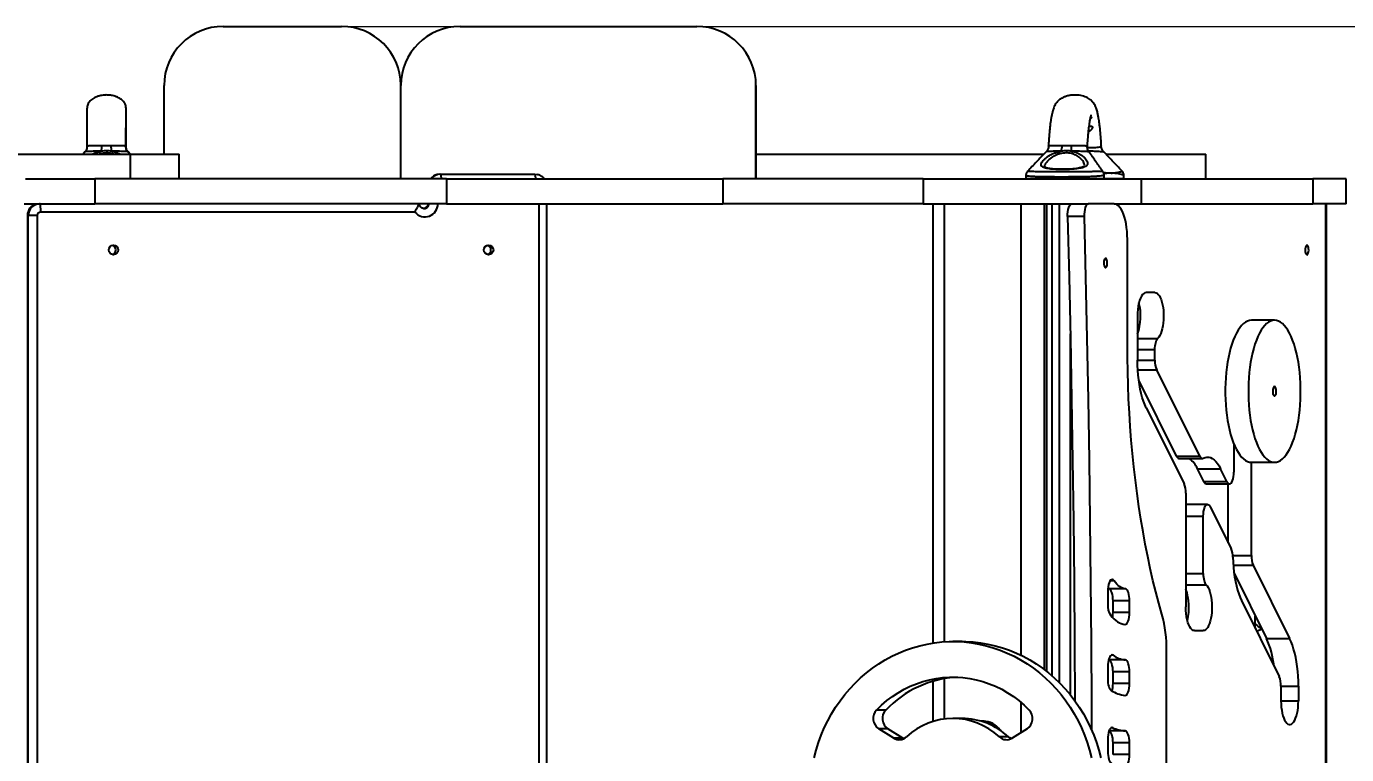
# Model space of a CAD drawing. Header units: millimetres. Extents: x -4709 to 4444, y -3388 to 2274.
# Drawn here: x 564 to 1679, y 158 to 774 of the extents above; entities that cross this region are included whole.
import ezdxf

# ---------------------------------------------------------------- set-up
doc = ezdxf.new("R2010")
doc.units = ezdxf.units.MM
doc.layers.add('DIKOM_РАЗМЕР_ОБЪЕКТА', color=7, linetype='Continuous')
doc.styles.add('style1', font='arialbd.ttf', dxfattribs={"width": 0.8})
doc.dimstyles.new('1-50', dxfattribs={"dimtxt": 300, "dimasz": 200, "dimexe": 100, "dimexo": 0, "dimgap": 100, "dimtad": 1, "dimtoh": 1, "dimtxsty": 'style1', "dimcen": 200, "dimclrd": 7, "dimclre": 7, "dimclrt": 7, "dimadec": 1, "dimazin": 2, "dimtfac": 1, "dimtmove": 0, "dimatfit": 2, "dimfxl": 0, "dimlwd": 25, "dimlwe": 18, "dimarcsym": 0})

# ---------------------------------------------------------------- blocks, each defined once
blk = doc.blocks.new('*D11')
at = {"layer": 'Defpoints', "color": 0, "transparency": 16777216}
for p in [(780.2, 773.9), (2664.9, 773.9), (780.2, -526.1)]:
    blk.add_point(p, dxfattribs=at)
at = {"layer": 'DIKOM_РАЗМЕР_ОБЪЕКТА', "color": 7, "lineweight": 18, "transparency": 16777216}
for p, q in [((780.2, 773.9), (2764.9, 773.9)), ((780.2, -526.1), (2764.9, -526.1))]:
    blk.add_line(p, q, dxfattribs=at)
at = {"layer": 'DIKOM_РАЗМЕР_ОБЪЕКТА', "color": 7, "lineweight": 25, "transparency": 16777216}
blk.add_line((2664.9, -326.1), (2664.9, 573.9), dxfattribs=at)
at = {"layer": 'DIKOM_РАЗМЕР_ОБЪЕКТА', "color": 7, "transparency": 16777216}
for points in [[(2631.6, 573.9), (2698.3, 573.9), (2664.9, 773.9)], [(2631.6, -326.1), (2698.3, -326.1), (2664.9, -526.1)]]:
    blk.add_solid(points, dxfattribs=at)
at = {"layer": 'DIKOM_РАЗМЕР_ОБЪЕКТА', "color": 7, "transparency": 16777216, "insert": (2411.7, 123.9), "char_height": 300, "attachment_point": 5, "rotation": 90, "style": 'style1'}
blk.add_mtext('{\\fArial|b0|i0|c204|p34;1300}', dxfattribs=at)

msp = doc.modelspace()

# ---------------------------------------------------------------- linework, layer by layer
for p, q in [((730.249, 773.938), (830.249, 773.938)), ((830.249, 773.938), (830.249, 773.938)), ((930.247, 773.938), (1130.247, 773.938)), ((1130.247, 773.938), (1130.247, 773.938)), ((680.249, 665.938), (680.249, 723.938)), ((880.247, 644.938), (880.247, 723.938)), ((1180.247, 644.938), (1180.247, 723.938)), ((1180.247, 723.938), (1180.247, 644.938)), ((647.987, 672.706), (647.966, 672.651)), ((648.181, 672.611), (648.153, 672.652)), ((1460.109, 672.587), (1460.116, 672.561)), ((-252.878, 665.938), (651.52, 665.938)), ((613.425, 667.939), (611.771, 665.938)), ((651.356, 665.938), (649.729, 667.917)), ((651.525, 665.938), (649.9, 667.907)), ((651.52, 665.938), (651.52, 644.938)), ((651.52, 665.938), (692.965, 665.938)), ((692.965, 644.938), (692.965, 665.938)), ((1180.247, 665.938), (1423.449, 665.938)), ((1425.347, 667.933), (1425.303, 667.923)), ((1461.516, 667.883), (1461.497, 667.888)), ((1473.867, 667.94), (1473.897, 667.93)), ((1475.956, 665.938), (1560.159, 665.938)), ((1560.159, 644.938), (1560.159, 665.938)), ((913.239, 648.938), (913.9, 648.938)), ((913.9, 648.938), (993.542, 648.938)), ((1408.283, 647.874), (1408.283, 645.438)), ((1474.283, 645.438), (1474.283, 648.265)), ((1490.993, 645.438), (1490.993, 647.876)), ((563.153, 644.938), (621.668, 644.938)), ((621.668, 644.938), (621.668, 623.938)), ((918.845, 644.938), (621.668, 644.938)), ((918.845, 644.938), (918.845, 623.938)), ((918.845, 644.938), (1152.321, 644.938)), ((1152.321, 644.938), (1152.321, 623.938)), ((1321.574, 644.938), (1152.321, 644.938)), ((1321.574, 644.938), (1321.574, 623.938)), ((1321.574, 644.938), (1505.744, 644.938)), ((1408.283, 645.438), (1474.283, 645.438)), ((1474.283, 645.438), (1490.993, 645.438)), ((1505.744, 644.938), (1505.744, 623.938)), ((1505.744, 644.938), (1650.71, 644.938)), ((1650.71, 644.938), (1650.71, 623.938)), ((1678.794, 644.938), (1650.71, 644.938)), ((1678.794, 623.938), (1678.794, 644.938)), ((562.04, 623.938), (621.668, 623.938)), ((564.774, 613.938), (564.774, -366.062)), ((564.805, 613.938), (564.774, 613.938)), ((565.466, 613.938), (564.805, 613.938)), ((564.805, 613.938), (564.805, -366.062)), ((573.097, 613.938), (565.466, 613.938)), ((565.466, -366.062), (565.466, 613.938)), ((571.854, 623.471), (571.854, 623.938)), ((573.097, 613.938), (573.097, -366.062)), ((892.177, 616.938), (576.083, 616.938)), ((918.845, 623.938), (621.668, 623.938)), ((918.845, 623.938), (1152.321, 623.938)), ((997.19, -376.062), (997.19, 623.938)), ((1003.529, -376.062), (1003.529, 623.938)), ((1321.574, 623.938), (1152.321, 623.938)), ((1321.574, 623.938), (1449.24, 623.938)), ((1329.633, 623.938), (1329.633, 252.655)), ((1339.112, 623.938), (1339.112, 253.69)), ((1404.197, 242.343), (1404.197, 623.938)), ((1423.665, 623.938), (1423.665, 230.4)), ((1425.75, 623.938), (1425.75, 228.792)), ((1430.174, 623.938), (1430.174, 225.134)), ((1436.682, 219.065), (1436.682, 623.938)), ((1445.767, 623.938), (1445.767, 623.215)), ((1449.24, 623.938), (1461.088, 623.938)), ((1482.904, 623.938), (1461.088, 623.938)), ((1482.904, 623.938), (1505.744, 623.938)), ((1505.744, 623.938), (1650.71, 623.938)), ((1678.794, 623.938), (1650.71, 623.938)), ((1661.469, -376.062), (1661.469, 623.938)), ((1661.96, -376.062), (1661.96, 623.938)), ((1662.212, -376.062), (1662.212, 623.938)), ((1457.417, 613.239), (1443.47, 613.239)), ((1493.947, 505.805), (1493.947, 593.938)), ((1517.221, 549.012), (1509.859, 549.012)), ((1502.498, 529.012), (1502.498, 491.7)), ((1618.237, 525.457), (1598.711, 525.457)), ((1445.767, 514.067), (1445.767, 208.921)), ((1502.498, 510.156), (1519.675, 510.156)), ((1502.498, 500.728), (1517.221, 500.728)), ((1502.498, 491.7), (1517.221, 491.7)), ((1517.221, 491.7), (1517.221, 500.728)), ((1502.737, 483.66), (1518.713, 483.66)), ((1555.087, 410.574), (1518.713, 483.66)), ((1535.562, 410.574), (1503.575, 474.845)), ((1509.958, 451.5), (1541.859, 387.401)), ((1583.988, 420.736), (1583.988, 397.214)), ((1535.562, 410.574), (1555.087, 410.574)), ((1537.751, 408.614), (1557.276, 408.614)), ((1598.711, 405.457), (1618.237, 405.457)), ((1598.711, 326.644), (1598.711, 405.457)), ((1553.201, 400.008), (1572.727, 400.008)), ((1558.592, 389.174), (1553.201, 400.008)), ((1578.118, 389.174), (1572.727, 400.008)), ((1543.351, 379.361), (1543.351, 283.132)), ((1558.592, 389.174), (1578.118, 389.174)), ((1560.781, 387.214), (1580.307, 387.214)), ((1579.186, 337.278), (1579.186, 387.214)), ((1561.756, 369.861), (1543.351, 369.861)), ((1543.351, 359.861), (1558.075, 359.861)), ((1558.075, 311.416), (1558.075, 359.861)), ((1563.945, 367.901), (1581.553, 332.522)), ((1582.958, 326.644), (1598.711, 326.644)), ((1583.366, 318.618), (1600.197, 318.618)), ((1600.197, 318.618), (1631.03, 256.371)), ((1482.709, 305.261), (1479.418, 305.261)), ((1543.351, 311.416), (1558.075, 311.416)), ((1543.351, 301.988), (1560.529, 301.988)), ((1584.076, 311.744), (1611.504, 256.371)), ((1477.383, 296.317), (1477.383, 285.277)), ((1478.356, 298.369), (1477.475, 298.541)), ((1492.303, 298.369), (1478.356, 298.369)), ((1495.787, 288.384), (1481.84, 288.384)), ((1481.84, 278.374), (1481.84, 288.384)), ((1495.787, 278.374), (1495.787, 288.384)), ((1590.418, 288.524), (1622.247, 224.265)), ((1495.787, 278.374), (1481.84, 278.374)), ((1602.022, 265.097), (1602.022, 275.514)), ((1550.713, 263.132), (1558.075, 263.132)), ((1354.299, 253.938), (1346.569, 253.938)), ((1527.075, 1.878), (1527.075, 245.998)), ((1611.504, 256.371), (1631.03, 256.371)), ((1478.285, 238.345), (1478.064, 238.367)), ((1492.232, 238.345), (1478.285, 238.345)), ((1481.957, 242.27), (1480.17, 242.27)), ((1477.383, 232.569), (1477.383, 222.25)), ((1495.787, 228.351), (1481.84, 228.351)), ((1481.84, 218.371), (1481.84, 228.351)), ((1495.787, 218.371), (1495.787, 228.351)), ((1329.633, 220.355), (1329.633, 186.333)), ((1339.112, 222.595), (1339.112, 188.441)), ((1495.787, 218.371), (1481.84, 218.371)), ((1623.733, 216.216), (1623.722, 203.779)), ((1623.733, 216.125), (1638.456, 216.125)), ((1638.456, 216.125), (1638.446, 203.689)), ((1404.197, 177.042), (1404.197, 202.414)), ((1623.722, 203.689), (1638.446, 203.689)), ((1289.859, 196.026), (1282.129, 196.026)), ((1296.604, 172.283), (1283.924, 180.157)), ((1291.654, 180.157), (1283.924, 180.157)), ((1304.334, 172.283), (1291.654, 180.157)), ((1354.299, 188.938), (1346.569, 188.938)), ((1372.335, 186.567), (1371.231, 186.567)), ((1409.213, 180.157), (1396.533, 172.283)), ((1481.68, 181.089), (1480.447, 181.089)), ((1304.334, 172.283), (1296.604, 172.283)), ((1305.118, 171.848), (1304.334, 172.283)), ((1393.572, 173.343), (1385.842, 173.343)), ((1477.383, 171.231), (1477.383, 161.086)), ((1492.193, 178.339), (1478.475, 178.339)), ((1495.787, 168.342), (1481.84, 168.342)), ((1481.84, 158.341), (1481.84, 168.342)), ((1495.787, 158.341), (1495.787, 168.342)), ((1495.787, 158.341), (1481.84, 158.341))]:
    msp.add_line(p, q)
at = {"flags": 128}
for points in [[(913.239, 648.938), (911.296, 648.745), (911.028, 648.688)], [(993.542, 648.938), (995.484, 648.745), (995.504, 648.742)], [(574.76, 623.938), (572.818, 623.745), (572.549, 623.688)], [(576.083, 616.938), (576.07, 618.303), (576.033, 619.616), (575.972, 620.827), (575.889, 621.887), (575.789, 622.758), (575.675, 623.405), (575.551, 623.803), (575.422, 623.938)], [(1443.47, 613.239), (1443.494, 615.285), (1443.672, 617.275), (1443.995, 619.125), (1444.449, 620.757), (1445.017, 622.104), (1445.674, 623.108), (1446.392, 623.728), (1447.142, 623.938)], [(1461.088, 623.938), (1460.339, 623.728), (1459.621, 623.108), (1458.964, 622.104), (1458.396, 620.757), (1457.941, 619.125), (1457.619, 617.275), (1457.441, 615.285), (1457.417, 613.239)], [(1493.947, 593.938), (1493.877, 597.297), (1493.67, 600.613), (1493.327, 603.846), (1492.853, 606.954), (1492.254, 609.899), (1491.537, 612.642), (1490.712, 615.151), (1489.789, 617.393), (1488.779, 619.339), (1487.695, 620.967), (1486.551, 622.254), (1485.361, 623.185), (1484.14, 623.749), (1482.904, 623.938)], [(1443.47, 613.239), (1444.726, 561.804), (1445.843, 510.347), (1446.821, 458.868), (1447.659, 407.371), (1448.358, 355.858), (1448.916, 304.334), (1449.336, 252.799), (1449.604, 203.896)], [(1457.417, 613.239), (1458.673, 561.804), (1459.79, 510.347), (1460.768, 458.868), (1461.606, 407.371), (1462.304, 355.858), (1462.863, 304.334), (1463.282, 252.799), (1463.562, 201.257), (1463.638, 179.356)], [(1645.641, 580.938), (1646.075, 581.115), (1646.47, 581.633), (1646.792, 582.444), (1647.011, 583.476), (1647.109, 584.639), (1647.076, 585.828), (1646.916, 586.938), (1646.642, 587.87), (1646.28, 588.541), (1645.86, 588.893), (1645.421, 588.893), (1645.002, 588.541), (1644.639, 587.87), (1644.366, 586.938), (1644.205, 585.828), (1644.173, 584.639), (1644.27, 583.476), (1644.49, 582.444), (1644.811, 581.633), (1645.207, 581.115), (1645.641, 580.938)], [(1475.542, 577.938), (1475.108, 577.76), (1474.713, 577.243), (1474.391, 576.432), (1474.172, 575.399), (1474.074, 574.237), (1474.107, 573.048), (1474.267, 571.938), (1474.541, 571.005), (1474.903, 570.334), (1475.323, 569.982), (1475.762, 569.982), (1476.181, 570.334), (1476.544, 571.005), (1476.817, 571.938), (1476.978, 573.048), (1477.01, 574.237), (1476.913, 575.399), (1476.693, 576.432), (1476.372, 577.243), (1475.976, 577.76), (1475.542, 577.938)], [(1509.859, 549.012), (1508.812, 548.809), (1507.785, 548.202), (1506.801, 547.205), (1505.879, 545.837), (1505.038, 544.127), (1504.296, 542.109), (1503.666, 539.825), (1503.163, 537.321), (1502.796, 534.647), (1502.573, 531.859), (1502.498, 529.012)], [(1517.221, 549.012), (1518.201, 548.834), (1519.162, 548.304), (1520.09, 547.432), (1520.966, 546.231), (1521.776, 544.725), (1522.505, 542.939), (1523.14, 540.906), (1523.67, 538.661), (1524.085, 536.245), (1524.378, 533.701), (1524.544, 531.073), (1524.58, 528.408), (1524.485, 525.754), (1524.261, 523.158), (1523.911, 520.666), (1523.443, 518.323), (1522.865, 516.169), (1522.186, 514.244), (1521.418, 512.581), (1520.577, 511.21), (1519.675, 510.156)], [(1598.711, 525.457), (1597.021, 525.281), (1595.34, 524.754), (1593.679, 523.879), (1592.048, 522.661), (1590.455, 521.107), (1588.912, 519.227), (1587.425, 517.031), (1586.005, 514.533), (1584.66, 511.747), (1583.397, 508.689), (1582.223, 505.377), (1581.147, 501.831), (1580.174, 498.071), (1579.309, 494.12), (1578.558, 490.001), (1577.926, 485.738), (1577.415, 481.356), (1577.03, 476.881), (1576.772, 472.338), (1576.642, 467.755), (1576.642, 463.159), (1576.772, 458.576), (1577.03, 454.034), (1577.415, 449.558), (1577.926, 445.176), (1578.558, 440.913), (1579.309, 436.794), (1580.174, 432.843), (1581.147, 429.084), (1582.223, 425.538), (1583.397, 422.226), (1584.66, 419.168), (1586.005, 416.381), (1587.425, 413.883), (1588.912, 411.687), (1590.455, 409.807), (1592.048, 408.253), (1593.679, 407.036), (1595.34, 406.16), (1597.021, 405.633), (1598.711, 405.457)], [(1618.237, 525.457), (1616.546, 525.281), (1614.866, 524.754), (1613.205, 523.879), (1611.573, 522.661), (1609.981, 521.107), (1608.437, 519.227), (1606.951, 517.031), (1605.531, 514.533), (1604.185, 511.747), (1602.922, 508.689), (1601.749, 505.377), (1600.673, 501.831), (1599.699, 498.071), (1598.835, 494.12), (1598.084, 490.001), (1597.451, 485.738), (1596.941, 481.356), (1596.555, 476.881), (1596.297, 472.338), (1596.168, 467.755), (1596.168, 463.159), (1596.297, 458.576), (1596.555, 454.034), (1596.941, 449.558), (1597.451, 445.176), (1598.084, 440.913), (1598.835, 436.794), (1599.699, 432.843), (1600.673, 429.084), (1601.749, 425.538), (1602.922, 422.226), (1604.185, 419.168), (1605.531, 416.381), (1606.951, 413.883), (1608.437, 411.687), (1609.981, 409.807), (1611.573, 408.253), (1613.205, 407.036), (1614.866, 406.16), (1616.546, 405.633), (1618.237, 405.457), (1619.928, 405.633), (1621.608, 406.16), (1623.269, 407.036), (1624.901, 408.253), (1626.493, 409.807), (1628.037, 411.687), (1629.523, 413.883), (1630.943, 416.381), (1632.289, 419.168), (1633.552, 422.226), (1634.725, 425.538), (1635.801, 429.084), (1636.775, 432.843), (1637.639, 436.794), (1638.39, 440.913), (1639.022, 445.176), (1639.533, 449.558), (1639.918, 454.034), (1640.177, 458.576), (1640.306, 463.159), (1640.306, 467.755), (1640.177, 472.338), (1639.918, 476.881), (1639.533, 481.356), (1639.022, 485.738), (1638.39, 490.001), (1637.639, 494.12), (1636.775, 498.071), (1635.801, 501.831), (1634.725, 505.377), (1633.552, 508.689), (1632.289, 511.747), (1630.943, 514.533), (1629.523, 517.031), (1628.037, 519.227), (1626.493, 521.107), (1624.901, 522.661), (1623.269, 523.879), (1621.608, 524.754), (1619.928, 525.281), (1618.237, 525.457)], [(1523.131, 276.927), (1520.51, 286.274), (1517.999, 295.842), (1515.602, 305.622), (1513.32, 315.604), (1511.155, 325.778), (1509.111, 336.133), (1507.189, 346.659), (1505.391, 357.346), (1503.718, 368.183), (1502.173, 379.158), (1500.758, 390.261), (1499.472, 401.481), (1498.319, 412.806), (1497.298, 424.225), (1496.412, 435.726), (1495.66, 447.297), (1495.044, 458.928), (1494.564, 470.606), (1494.221, 482.319), (1494.015, 494.056), (1493.947, 505.805)], [(1517.221, 500.728), (1517.265, 502.261), (1517.394, 503.757), (1517.606, 505.182), (1517.897, 506.501), (1518.258, 507.685), (1518.682, 508.703), (1519.158, 509.534), (1519.675, 510.156)], [(1509.958, 451.5), (1508.743, 454.166), (1507.615, 457.103), (1506.583, 460.289), (1505.654, 463.701), (1504.835, 467.315), (1504.131, 471.105), (1503.549, 475.043), (1503.091, 479.101), (1502.762, 483.25), (1502.564, 487.46), (1502.498, 491.7)], [(1618.237, 469.457), (1617.803, 469.28), (1617.408, 468.762), (1617.086, 467.951), (1616.866, 466.919), (1616.769, 465.756), (1616.802, 464.567), (1616.962, 463.457), (1617.235, 462.525), (1617.598, 461.853), (1618.018, 461.502), (1618.456, 461.502), (1618.876, 461.853), (1619.238, 462.525), (1619.512, 463.457), (1619.672, 464.567), (1619.705, 465.756), (1619.608, 466.919), (1619.388, 467.951), (1619.066, 468.762), (1618.671, 469.28), (1618.237, 469.457)], [(1535.562, 410.574), (1535.884, 409.995), (1536.226, 409.511), (1536.586, 409.128), (1536.958, 408.848), (1537.339, 408.677), (1537.724, 408.614), (1537.751, 408.614)], [(1555.087, 410.574), (1555.409, 409.995), (1555.752, 409.511), (1556.111, 409.128), (1556.484, 408.848), (1556.865, 408.677), (1557.25, 408.614), (1557.636, 408.662), (1558.017, 408.819)], [(1558.017, 408.819), (1559.548, 409.493), (1561.095, 409.817), (1562.646, 409.787), (1564.19, 409.403), (1565.717, 408.67), (1567.217, 407.59), (1568.677, 406.174), (1570.089, 404.429), (1571.442, 402.369), (1572.727, 400.008)], [(1578.118, 389.174), (1578.752, 388.15), (1579.448, 387.49), (1580.179, 387.22), (1580.915, 387.352), (1581.626, 387.879), (1582.285, 388.781), (1582.864, 390.021), (1583.34, 391.551), (1583.695, 393.307), (1583.914, 395.221), (1583.988, 397.214)], [(1558.075, 359.861), (1558.149, 361.854), (1558.368, 363.768), (1558.722, 365.525), (1559.199, 367.054), (1559.778, 368.294), (1560.436, 369.196), (1561.148, 369.724), (1561.884, 369.855), (1562.615, 369.585), (1563.311, 368.925), (1563.945, 367.901)], [(1583.036, 325.178), (1583.214, 320.896), (1583.528, 316.672), (1583.974, 312.537), (1584.549, 308.521), (1585.25, 304.655), (1586.071, 300.968), (1587.005, 297.486), (1588.047, 294.236), (1589.187, 291.241), (1590.418, 288.524)], [(1482.709, 305.261), (1482.01, 305.98), (1481.272, 306.301), (1480.525, 306.209), (1479.801, 305.71), (1479.128, 304.823), (1478.535, 303.586), (1478.047, 302.048), (1477.683, 300.274), (1477.458, 298.337), (1477.383, 296.317)], [(1492.303, 298.369), (1491.058, 298.637), (1489.819, 299.079), (1488.591, 299.691), (1487.376, 300.475), (1486.177, 301.426), (1484.997, 302.543), (1483.841, 303.822), (1482.709, 305.261)], [(1558.075, 311.416), (1558.119, 309.884), (1558.248, 308.387), (1558.46, 306.962), (1558.751, 305.643), (1559.112, 304.46), (1559.535, 303.441), (1560.012, 302.611), (1560.529, 301.988)], [(1560.529, 301.988), (1561.431, 300.934), (1562.272, 299.563), (1563.04, 297.9), (1563.719, 295.975), (1564.297, 293.821), (1564.765, 291.478), (1565.115, 288.986), (1565.339, 286.39), (1565.434, 283.736), (1565.398, 281.072), (1565.232, 278.444), (1564.939, 275.899), (1564.523, 273.483), (1563.994, 271.238), (1563.359, 269.205), (1562.63, 267.42), (1561.82, 265.913), (1560.944, 264.713), (1560.016, 263.84), (1559.054, 263.31), (1558.075, 263.132)], [(1481.84, 288.384), (1481.774, 290.269), (1481.579, 292.086), (1481.26, 293.771), (1480.831, 295.263), (1480.306, 296.508), (1479.703, 297.461), (1479.046, 298.089), (1478.356, 298.369)], [(1495.787, 288.384), (1495.721, 290.269), (1495.525, 292.086), (1495.207, 293.771), (1494.778, 295.263), (1494.252, 296.508), (1493.65, 297.461), (1492.992, 298.089), (1492.303, 298.369)], [(1550.713, 263.132), (1549.666, 263.336), (1548.639, 263.942), (1547.655, 264.939), (1546.733, 266.307), (1545.892, 268.017), (1545.15, 270.035), (1544.52, 272.319), (1544.017, 274.824), (1543.65, 277.497), (1543.426, 280.286), (1543.351, 283.132)], [(1479.596, 276.105), (1481.072, 274.472), (1482.574, 273.024), (1484.098, 271.765), (1485.642, 270.698), (1487.203, 269.824), (1488.777, 269.146), (1490.36, 268.666), (1491.95, 268.383)], [(1491.95, 268.383), (1492.69, 268.501), (1493.406, 269.018), (1494.069, 269.915), (1494.653, 271.155), (1495.134, 272.687), (1495.492, 274.45), (1495.713, 276.371), (1495.787, 278.374)], [(1229.354, 155.678), (1231.044, 162.179), (1233.045, 168.576), (1235.353, 174.853), (1237.96, 180.993), (1240.86, 186.979), (1244.044, 192.795), (1247.506, 198.426), (1251.234, 203.855), (1255.219, 209.07), (1259.451, 214.054), (1263.917, 218.796), (1268.606, 223.282), (1273.506, 227.5), (1278.602, 231.439), (1283.882, 235.088), (1289.33, 238.438), (1294.933, 241.479), (1300.675, 244.203), (1306.541, 246.603), (1312.515, 248.672), (1318.58, 250.405), (1324.721, 251.796), (1330.921, 252.844), (1337.163, 253.543), (1343.431, 253.894), (1349.707, 253.894), (1355.974, 253.543), (1362.216, 252.844), (1368.416, 251.796), (1374.557, 250.405), (1380.623, 248.672), (1386.596, 246.603), (1392.462, 244.203), (1398.204, 241.479), (1403.807, 238.438), (1409.256, 235.088), (1414.535, 231.439), (1419.632, 227.5), (1424.531, 223.282), (1429.22, 218.796), (1433.687, 214.054), (1437.918, 209.07), (1441.903, 203.855), (1445.632, 198.426), (1449.093, 192.795), (1452.278, 186.979), (1455.178, 180.993), (1457.785, 174.853), (1460.092, 168.576), (1462.093, 162.179), (1463.783, 155.678)], [(1354.299, 253.938), (1357.437, 253.894), (1363.704, 253.543), (1369.946, 252.844), (1376.146, 251.796), (1382.287, 250.405), (1388.352, 248.672), (1394.326, 246.603), (1400.192, 244.203), (1405.934, 241.479), (1411.537, 238.438), (1416.986, 235.088), (1422.265, 231.439), (1427.362, 227.5), (1432.261, 223.282), (1436.95, 218.796), (1441.417, 214.054), (1445.648, 209.07), (1449.633, 203.855), (1453.362, 198.426), (1456.823, 192.795), (1460.008, 186.979), (1462.908, 180.993), (1465.515, 174.853), (1467.822, 168.576), (1469.823, 162.179), (1471.513, 155.678)], [(1638.456, 216.125), (1638.394, 220.365), (1638.199, 224.576), (1637.873, 228.727), (1637.419, 232.788), (1636.84, 236.73), (1636.14, 240.524), (1635.324, 244.143), (1634.398, 247.561), (1633.368, 250.753), (1632.243, 253.697), (1631.03, 256.371)], [(1481.957, 242.27), (1481.223, 242.56), (1480.483, 242.444), (1479.766, 241.927), (1479.102, 241.031), (1478.518, 239.792), (1478.037, 238.259), (1477.678, 236.496), (1477.457, 234.573), (1477.383, 232.569)], [(1481.84, 228.351), (1481.773, 230.26), (1481.572, 232.098), (1481.246, 233.799), (1480.806, 235.3), (1480.269, 236.545), (1479.655, 237.488), (1478.985, 238.096), (1478.285, 238.345)], [(1495.787, 228.351), (1495.719, 230.26), (1495.519, 232.098), (1495.193, 233.799), (1494.753, 235.3), (1494.216, 236.545), (1493.602, 237.488), (1492.932, 238.096), (1492.232, 238.345)], [(1282.129, 196.026), (1286.353, 200.134), (1290.804, 203.956), (1295.463, 207.477), (1300.314, 210.685), (1305.338, 213.568), (1310.518, 216.115), (1315.832, 218.315), (1321.262, 220.162), (1326.786, 221.648), (1332.385, 222.767), (1338.037, 223.516), (1343.721, 223.891), (1349.416, 223.891), (1355.1, 223.516), (1360.752, 222.767), (1366.351, 221.648), (1371.876, 220.162), (1377.306, 218.315), (1382.62, 216.115), (1387.799, 213.568), (1392.824, 210.685), (1397.675, 207.477), (1402.334, 203.956), (1406.784, 200.134), (1411.008, 196.026)], [(1477.383, 222.25), (1477.435, 220.562), (1477.592, 218.922), (1477.849, 217.378), (1478.198, 215.973), (1478.629, 214.749), (1479.13, 213.74), (1479.687, 212.976), (1480.283, 212.477)], [(1491.946, 208.38), (1492.687, 208.496), (1493.403, 209.012), (1494.067, 209.908), (1494.652, 211.148), (1495.133, 212.68), (1495.491, 214.444), (1495.712, 216.367), (1495.787, 218.371)], [(1623.722, 203.779), (1623.789, 201.056), (1623.991, 198.382), (1624.325, 195.808), (1624.785, 193.381), (1625.363, 191.148), (1626.047, 189.149), (1626.825, 187.421), (1627.683, 185.997), (1628.603, 184.904), (1629.57, 184.162), (1630.565, 183.784), (1631.57, 183.778), (1632.566, 184.143), (1633.534, 184.874), (1634.456, 185.956), (1635.316, 187.369), (1636.097, 189.086), (1636.784, 191.077), (1637.366, 193.304), (1637.83, 195.724), (1638.169, 198.294), (1638.375, 200.966), (1638.446, 203.689)], [(1481.68, 181.089), (1480.972, 181.227), (1480.267, 180.994), (1479.592, 180.396), (1478.971, 179.458), (1478.428, 178.213), (1477.984, 176.708), (1477.654, 175), (1477.451, 173.151), (1477.383, 171.231)], [(1395.749, 171.848), (1394.727, 172.437), (1393.572, 173.343)], [(1481.84, 168.342), (1481.772, 170.264), (1481.568, 172.114), (1481.238, 173.824), (1480.793, 175.329), (1480.249, 176.574), (1479.628, 177.511), (1478.952, 178.107), (1478.463, 178.308)], [(1495.787, 168.342), (1495.718, 170.264), (1495.515, 172.114), (1495.185, 173.824), (1494.74, 175.329), (1494.196, 176.574), (1493.575, 177.511), (1492.899, 178.107), (1492.193, 178.339)], [(1477.383, 161.086), (1477.44, 159.331), (1477.609, 157.63), (1477.886, 156.037), (1478.262, 154.601), (1478.724, 153.365), (1479.259, 152.37), (1479.85, 151.645), (1480.479, 151.213)], [(1492.022, 148.344), (1492.752, 148.496), (1493.456, 149.038), (1494.107, 149.948), (1494.679, 151.19), (1495.149, 152.714), (1495.499, 154.462), (1495.714, 156.362), (1495.787, 158.341)]]:
    msp.add_lwpolyline(points, dxfattribs=at)
for centre in [(637.515, 584.934), (954.395, 584.941)]:
    msp.add_circle(centre, 3.995)
for centre, radius, start, end in [((730.249, 723.938), 50, 90, 179.999854), ((830.249, 723.938), 50, 0.336153, 90), ((830.249, 723.938), 50, 0.340353, 90), ((930.247, 723.938), 50, 90, 179.999854), ((1130.247, 723.938), 50, 0.000146, 90), ((1130.247, 723.938), 50, 0.000146, 90), ((608.28, 673.887), 19.607, 343.763783, 358.180898), ((655.12, 673.876), 19.882, 181.766267, 195.974897), ((1425.305, 674.079), 13.776, 335.675639, 356.609308), ((1486.927, 673.542), 40.528, 180.394331, 187.283265), ((913.252, 638.987), 9.952, 102.913743, 143.281804), ((913.906, 638.997), 9.941, 90.034902, 143.3005), ((904.875, 645.544), 9.642, 356.391543, 20.604936), ((984.517, 645.545), 9.642, 356.391349, 20.604713), ((1408.783, 645.438), 0.5, 180, 270), ((1473.783, 645.438), 0.5, 270, 0), ((1490.493, 645.438), 0.5, 270, 0), ((574.798, 613.951), 9.993, 103.002436, 180.078762), ((575.444, 613.96), 9.978, 90.128823, 180.128098), ((576.09, 613.944), 2.993, 90.129127, 180.127722), ((900.63, 623.89), 10.945, 219.438114, 0.246903), ((899.293, 623.928), 3.99, 270.119624, 0.13751), ((899.956, 623.926), 3.989, 269.621789, 0.160692), ((635.524, 584.938), 4.004, 284.632264, 75.367736), ((952.379, 584.938), 4.004, 284.632247, 75.367753), ((1459.225, 529.194), 45.911, 340.479586, 13.975313), ((1536.388, 491.099), 19.177, 178.203134, 202.824033), ((1533.926, 391.598), 21.03, 23.56987, 54.009716), ((1524.184, 379.963), 19.177, 358.203103, 22.823988), ((1561.188, 389.871), 2.687, 195.016123, 261.295759), ((1564.57, 325.27), 18.466, 359.712739, 23.122287), ((1617.911, 326.047), 19.209, 178.217821, 202.751786), ((1500.079, 282.951), 45.911, 346.0243, 19.520746), ((1493.08, 284.213), 15.733, 176.123059, 211.018362), ((1457.135, 278.264), 24.706, 350.196151, 0.254369), ((1413.058, 247.176), 114.023, 359.408155, 15.125143), ((1623.666, 291.619), 31.421, 226.460765, 238.701274), ((1596.471, 283.475), 21.885, 287.988774, 300.125275), ((1543.589, 225.345), 74.666, 6.000787, 24.552788), ((1494.668, 260.135), 21.925, 234.565997, 263.620878), ((1355.007, 134.048), 89.92, 92.915415, 136.42819), ((1604.51, 216.83), 19.233, 358.170212, 22.741766), ((1495.793, 237.983), 29.851, 238.694558, 262.595383), ((1459.71, 218.056), 22.132, 344.273166, 0.813776), ((1289.654, 188.841), 10.404, 136.324259, 236.582614), ((1297.384, 188.841), 10.404, 136.323412, 236.583461), ((1403.495, 188.84), 10.396, 303.36622, 43.726908), ((1346.569, 131.484), 57.398, 46.82518, 133.17482), ((1354.005, 130.949), 57.989, 46.975385, 89.710111), ((1371.209, 169.919), 16.648, 62.885719, 92.368301), ((1372.164, 169.308), 17.26, 34.00721, 89.431468), ((1370.669, 168.892), 17.808, 40.15824, 62.843787), ((1494.282, 207.796), 29.53, 244.738763, 265.94361), ((1301.262, 179.75), 8.801, 238.043415, 313.275447), ((1391.875, 179.75), 8.801, 226.724711, 301.956489)]:
    msp.add_arc(centre, radius, start, end)
for points, knots in [([(648.154, 704.937), (648.048, 705.866), (647.824, 707.824), (646.122, 710.447), (643.772, 712.545), (641.188, 713.992), (638.842, 714.88), (636.806, 715.414), (634.966, 715.737), (633.188, 715.911), (631.498, 715.955), (629.644, 715.882), (627.281, 715.6), (624.223, 714.865), (620.816, 713.408), (618.192, 711.467), (616.589, 709.526), (615.752, 708.007), (615.244, 706.465), (615.182, 705.433), (615.153, 704.936)], [0, 0, 0, 0, 0.063718898, 0.134326987, 0.208887684, 0.279488461, 0.336877902, 0.381253447, 0.424230903, 0.465413312, 0.504157288, 0.540568438, 0.593101562, 0.667783809, 0.756422552, 0.84679421, 0.889299881, 0.928969415, 0.965763297, 1, 1, 1, 1]), ([(1471.987, 672.754), (1471.974, 673.032), (1471.877, 675.114), (1471.646, 678.565), (1471.282, 683.331), (1470.873, 687.563), (1470.447, 691.21), (1470.057, 694.048), (1469.708, 696.247), (1469.403, 697.955), (1469.119, 699.392), (1468.792, 700.877), (1468.376, 702.526), (1467.822, 704.343), (1467.164, 706.085), (1466.285, 707.876), (1464.935, 709.851), (1463.128, 711.63), (1461.101, 713.02), (1459.205, 714.017), (1456.995, 714.866), (1454.535, 715.504), (1451.868, 715.89), (1449.043, 715.984), (1446.171, 715.757), (1443.369, 715.196), (1440.879, 714.367), (1438.879, 713.421), (1437.326, 712.467), (1435.685, 711.212), (1434.178, 709.632), (1432.969, 707.831), (1432.121, 706.104), (1431.547, 704.589), (1431.148, 703.339), (1430.899, 702.477), (1430.683, 701.661), (1430.496, 700.898), (1430.334, 700.192), (1430.19, 699.526), (1430.033, 698.763), (1429.832, 697.724), (1429.562, 696.203), (1429.233, 694.124), (1428.859, 691.422), (1428.46, 688.048), (1428.056, 683.996), (1427.678, 679.246), (1427.418, 675.458), (1427.31, 673.145), (1427.292, 672.771)], [0, 0, 0, 0, 0.0052451, 0.03924138, 0.07183412, 0.11028913, 0.1431529, 0.17124273, 0.19566423, 0.21581873, 0.23227958, 0.24992172, 0.27297907, 0.29884591, 0.32763971, 0.35653482, 0.38390505, 0.41077985, 0.4246822, 0.43932849, 0.45453176, 0.4700894, 0.48591996, 0.50219216, 0.51922858, 0.53658257, 0.55272877, 0.56664267, 0.57889222, 0.59079364, 0.61536058, 0.64220643, 0.67196563, 0.70121018, 0.71425702, 0.72629251, 0.737346, 0.74744676, 0.75662389, 0.76490514, 0.77321447, 0.78641217, 0.80495536, 0.82839134, 0.85609432, 0.88729218, 0.9211281, 0.95664809, 0.99297954, 1, 1, 1, 1]), ([(615.154, 704.996), (615.151, 704.934), (615.145, 704.811), (615.136, 703.847), (615.127, 702.29), (615.118, 700.104), (615.11, 697.337), (615.103, 694.043), (615.096, 690.3), (615.09, 686.193), (615.084, 681.81), (615.08, 677.345), (615.078, 674.175), (615.077, 672.68)], [0, 0, 0, 0, 0.10021857, 0.20169832, 0.30323367, 0.40365948, 0.50183464, 0.59676403, 0.68767914, 0.77398626, 0.85540865, 0.93182399, 1, 1, 1, 1]), ([(648.077, 672.648), (648.077, 673.132), (648.078, 675.581), (648.082, 679.286), (648.086, 683.516), (648.09, 686.666), (648.094, 689.228), (648.098, 691.413), (648.102, 693.566), (648.106, 695.684), (648.112, 697.857), (648.118, 699.977), (648.125, 701.922), (648.134, 703.526), (648.143, 704.664), (648.15, 704.814), (648.153, 704.892)], [0, 0, 0, 0, 0.02106662, 0.10662289, 0.18206517, 0.24353588, 0.2900047, 0.34324468, 0.39224935, 0.44973024, 0.51634271, 0.59275111, 0.67941165, 0.77650034, 0.88382824, 1, 1, 1, 1]), ([(648.23, 672.656), (648.23, 673.14), (648.228, 675.591), (648.225, 679.299), (648.22, 683.532), (648.216, 686.685), (648.213, 689.252), (648.209, 691.443), (648.205, 693.601), (648.2, 695.726), (648.195, 697.906), (648.189, 700.035), (648.181, 701.99), (648.173, 703.605), (648.163, 704.756), (648.157, 704.914), (648.153, 704.996)], [0, 0, 0, 0, 0.02107088, 0.10655667, 0.18193723, 0.24335805, 0.28979105, 0.34299254, 0.39196302, 0.44940759, 0.51598053, 0.59234864, 0.67896739, 0.77601602, 0.88330808, 1, 1, 1, 1]), ([(1460.227, 672.557), (1460.313, 674.036), (1460.483, 676.982), (1460.779, 680.88), (1461.084, 684.285), (1461.382, 687.113), (1461.696, 689.738), (1462.021, 692.078), (1462.344, 694.082), (1462.618, 695.577), (1462.888, 696.887), (1463.153, 698.031), (1463.41, 698.992), (1463.431, 699.19), (1463.443, 699.291)], [0, 0, 0, 0, 0.09354498, 0.18637406, 0.27387187, 0.3538798, 0.4243431, 0.5167793, 0.59629744, 0.66073428, 0.71671199, 0.80137668, 0.89841649, 1, 1, 1, 1]), ([(1462.96, 697.171), (1463.028, 697.202), (1463.433, 697.39), (1463.618, 697.37), (1463.774, 697.175), (1463.62, 696.783), (1463.192, 696.165), (1462.848, 695.805), (1462.622, 695.569)], [0, 0, 0, 0, 0.05135455, 0.30679147, 0.40440869, 0.69832218, 0.80154209, 1, 1, 1, 1]), ([(1461.696, 689.661), (1462.286, 689.708), (1463.319, 689.792), (1464.021, 689.548), (1464.417, 689.143), (1464.489, 688.703), (1464.297, 687.904), (1463.95, 687.239), (1463.043, 686.098), (1462.205, 685.231), (1461.271, 684.758), (1461.134, 684.688)], [0, 0, 0, 0, 0.18170121, 0.31834514, 0.36186096, 0.50837253, 0.54424523, 0.69824609, 0.74755558, 0.96312796, 1, 1, 1, 1]), ([(615.096, 672.644), (615.108, 672.489), (615.158, 671.818), (614.925, 670.646), (614.45, 669.309), (613.918, 668.377), (613.589, 667.999), (613.492, 667.888)], [0, 0, 0, 0, 0.08484242, 0.36944553, 0.63929769, 0.89316634, 1, 1, 1, 1]), ([(615.098, 672.644), (615.09, 672.649), (615.066, 672.662), (615.089, 672.672), (615.104, 672.678)], [0, 0, 0, 0, 0.3458971, 1, 1, 1, 1]), ([(615.104, 672.678), (615.171, 672.787), (615.316, 673.019), (616.765, 673.182), (618.836, 673.231), (621.176, 673.249), (624.019, 673.258), (626.344, 673.262), (627.877, 673.264)], [0, 0, 0, 0, 0.14033442, 0.30047923, 0.4959021, 0.62395375, 0.75212311, 1, 1, 1, 1]), ([(627.877, 673.264), (629.086, 673.241), (631.542, 673.194), (634, 673.24), (635.247, 673.263)], [0, 0, 0, 0, 0.49244141, 1, 1, 1, 1]), ([(635.247, 673.263), (636.596, 673.261), (638.752, 673.257), (641.495, 673.249), (643.358, 673.238), (644.882, 673.215), (646.099, 673.176), (647.327, 673.074), (648.109, 672.918), (648.005, 672.736), (647.987, 672.706)], [0, 0, 0, 0, 0.22156203, 0.35404647, 0.4864129, 0.5784846, 0.68082902, 0.78306811, 0.96437261, 1, 1, 1, 1]), ([(649.727, 667.918), (649.72, 667.925), (649.455, 668.207), (648.92, 669.049), (648.329, 670.408), (648.024, 671.718), (648.042, 672.47), (648.047, 672.704)], [0, 0, 0, 0, 0.00683185, 0.25775049, 0.56321949, 0.86396924, 1, 1, 1, 1]), ([(649.827, 667.872), (649.624, 668.128), (649.179, 668.69), (648.598, 669.897), (648.199, 671.265), (648.186, 672.223), (648.18, 672.642)], [0, 0, 0, 0, 0.21717475, 0.4765977, 0.77107206, 1, 1, 1, 1]), ([(1427.328, 672.751), (1427.307, 672.361), (1427.259, 671.457), (1426.829, 670.125), (1426.194, 668.921), (1425.655, 668.189), (1425.387, 667.941), (1425.361, 667.916)], [0, 0, 0, 0, 0.20550637, 0.47631736, 0.73244316, 0.97360432, 1, 1, 1, 1]), ([(1427.377, 672.745), (1427.376, 672.828), (1427.374, 673.034), (1428.531, 673.181), (1430.389, 673.231), (1432.583, 673.248), (1435.29, 673.258), (1437.561, 673.262), (1439.057, 673.264)], [0, 0, 0, 0, 0.11212538, 0.27752781, 0.47936235, 0.61161352, 0.74399022, 1, 1, 1, 1]), ([(1439.057, 673.264), (1440.248, 673.241), (1442.667, 673.194), (1445.144, 673.24), (1446.401, 673.263)], [0, 0, 0, 0, 0.49243939, 1, 1, 1, 1]), ([(1446.401, 673.263), (1447.77, 673.261), (1449.959, 673.257), (1452.804, 673.249), (1454.763, 673.238), (1456.397, 673.215), (1457.725, 673.175), (1459.138, 673.076), (1460.142, 672.886), (1460.117, 672.659), (1460.109, 672.587)], [0, 0, 0, 0, 0.2113894, 0.33779214, 0.46408542, 0.55192791, 0.64957553, 0.74712122, 0.92010062, 1, 1, 1, 1]), ([(1461.53, 667.911), (1461.318, 668.217), (1460.827, 668.925), (1460.336, 670.309), (1460.096, 671.608), (1460.155, 672.352), (1460.174, 672.586)], [0, 0, 0, 0, 0.23784729, 0.55007854, 0.8582268, 1, 1, 1, 1]), ([(1460.208, 671.425), (1460.221, 671.425), (1461.487, 671.434), (1463.533, 671.479), (1466.244, 671.584), (1468.699, 671.76), (1470.795, 672.075), (1471.963, 672.513), (1471.896, 672.695), (1471.876, 672.749)], [0, 0, 0, 0, 0.002375, 0.21540525, 0.36476737, 0.51803422, 0.7317213, 0.91993732, 1, 1, 1, 1]), ([(1473.9, 667.977), (1473.831, 668.042), (1473.5, 668.359), (1472.924, 669.191), (1472.31, 670.483), (1471.955, 671.728), (1471.945, 672.508), (1471.941, 672.753)], [0, 0, 0, 0, 0.065121283, 0.316491405, 0.577718202, 0.867733854, 1, 1, 1, 1]), ([(627.105, 668.405), (626.181, 668.398), (624.319, 668.386), (621.632, 668.351), (619.067, 668.297), (616.965, 668.223), (615.341, 668.133), (614.039, 668.025), (613.296, 667.913), (613.448, 667.906), (613.472, 667.905)], [0, 0, 0, 0, 0.14022558, 0.28269499, 0.42652473, 0.57448632, 0.68209909, 0.79313576, 0.96810065, 1, 1, 1, 1]), ([(619.812, 665.938), (619.898, 665.99), (620.693, 666.468), (622.545, 667.204), (624.914, 667.98), (626.506, 668.288), (627.105, 668.405)], [0, 0, 0, 0, 0.04423496, 0.40603942, 0.77684046, 1, 1, 1, 1]), ([(637.694, 665.938), (637.156, 666.11), (635.913, 666.507), (633.791, 666.852), (631.347, 666.994), (628.812, 666.803), (627.082, 666.445), (625.97, 666.14), (625.685, 666.029), (625.448, 665.938)], [0, 0, 0, 0, 0.14100161, 0.32587129, 0.51066118, 0.71609897, 0.92167925, 0.93533957, 1, 1, 1, 1]), ([(636.006, 668.404), (634.676, 668.548), (631.715, 668.869), (628.743, 668.57), (627.105, 668.405)], [0, 0, 0, 0, 0.44886526, 1, 1, 1, 1]), ([(649.708, 667.901), (649.714, 667.904), (649.745, 667.916), (649.426, 667.973), (648.747, 668.054), (647.965, 668.117), (646.842, 668.187), (645.237, 668.26), (642.987, 668.321), (639.945, 668.375), (637.639, 668.392), (636.006, 668.404)], [0, 0, 0, 0, 0.02466782, 0.12524666, 0.21811643, 0.31392376, 0.34918234, 0.49539861, 0.64760807, 0.7504223, 1, 1, 1, 1]), ([(636.006, 668.404), (636.26, 668.358), (637.357, 668.157), (639.241, 667.662), (641.441, 666.877), (642.702, 666.233), (643.28, 665.938)], [0, 0, 0, 0, 0.09471661, 0.40855816, 0.7291421, 1, 1, 1, 1]), ([(1425.276, 667.952), (1422.523, 665.032), (1417.293, 659.485), (1412.187, 654.074), (1409.769, 651.512)], [0, 0, 0, 0, 0.52647761, 1, 1, 1, 1]), ([(1446.727, 668.404), (1446.975, 668.358), (1448.046, 668.157), (1449.873, 667.665), (1452.142, 666.796), (1454.258, 665.698), (1456.26, 664.345), (1458.013, 662.799), (1459.416, 661.113), (1460.293, 659.445), (1460.437, 658.394), (1460.315, 657.447), (1459.955, 656.59), (1458.786, 655.593), (1457.046, 654.801), (1454.911, 654.202), (1452.365, 653.738), (1449.557, 653.397), (1446.488, 653.154), (1443.306, 653.005), (1440.029, 652.941), (1436.807, 652.957), (1433.667, 653.056), (1430.751, 653.238), (1428.082, 653.514), (1425.782, 653.888), (1423.868, 654.378), (1422.423, 654.99), (1421.458, 655.749), (1421.008, 656.662), (1421.075, 657.753), (1421.512, 658.702), (1422.209, 659.765), (1423.201, 660.953), (1425.077, 662.671), (1427.522, 664.453), (1430.275, 666.005), (1433.161, 667.217), (1435.633, 667.978), (1437.251, 668.288), (1437.859, 668.405)], [0, 0, 0, 0, 0.00674988, 0.02911578, 0.05196241, 0.07700473, 0.10253506, 0.13245783, 0.16311644, 0.19573006, 0.22949387, 0.23127818, 0.26255259, 0.29499265, 0.32360405, 0.35311681, 0.38070337, 0.40909152, 0.43635713, 0.46439255, 0.49154036, 0.51944647, 0.54653454, 0.57437618, 0.60141424, 0.62920366, 0.65621123, 0.68397178, 0.7110465, 0.73888124, 0.76644795, 0.79478184, 0.8023511, 0.83295466, 0.86444324, 0.89760664, 0.93178935, 0.95761032, 0.98407361, 1, 1, 1, 1]), ([(1457.676, 656.809), (1457.656, 657.105), (1457.603, 657.904), (1456.886, 659.338), (1455.7, 661.011), (1454.214, 662.532), (1452.503, 663.877), (1450.708, 664.959), (1448.753, 665.824), (1446.687, 666.463), (1444.452, 666.856), (1442.026, 666.993), (1439.484, 666.802), (1437.722, 666.448), (1435.994, 665.977), (1434.297, 665.387), (1431.821, 664.191), (1429.453, 662.656), (1427.359, 660.906), (1425.724, 659.203), (1424.841, 658.016), (1424.218, 656.955), (1423.827, 656.107), (1423.816, 655.485), (1423.812, 655.223)], [0, 0, 0, 0, 0.03655275, 0.09863496, 0.15511855, 0.21159945, 0.25789227, 0.30415106, 0.344763, 0.38534369, 0.42627237, 0.46718372, 0.5126667, 0.55818076, 0.56120467, 0.60833774, 0.65552518, 0.71770785, 0.77994844, 0.83809878, 0.89622442, 0.91037715, 0.96230579, 1, 1, 1, 1]), ([(1437.859, 668.405), (1436.955, 668.398), (1435.134, 668.386), (1432.546, 668.351), (1430.114, 668.297), (1428.155, 668.222), (1426.722, 668.134), (1425.607, 668.026), (1425.441, 667.967), (1425.347, 667.933)], [0, 0, 0, 0, 0.14966615, 0.30172546, 0.4552384, 0.61316179, 0.72801819, 0.84653049, 1, 1, 1, 1]), ([(1446.727, 668.404), (1445.415, 668.548), (1442.494, 668.869), (1439.506, 668.57), (1437.859, 668.405)], [0, 0, 0, 0, 0.44886425, 1, 1, 1, 1]), ([(1461.497, 667.888), (1461.482, 667.894), (1461.445, 667.909), (1460.964, 667.972), (1460.122, 668.054), (1459.236, 668.117), (1457.991, 668.187), (1456.258, 668.26), (1453.889, 668.321), (1450.732, 668.375), (1448.387, 668.392), (1446.727, 668.404)], [0, 0, 0, 0, 0.06138734, 0.1581807, 0.24755209, 0.33975182, 0.37368456, 0.51439673, 0.66087374, 0.75981968, 1, 1, 1, 1]), ([(1473.897, 667.93), (1473.943, 667.918), (1474.148, 667.864), (1473.3, 667.872), (1471.455, 668.024), (1468.907, 668.199), (1466.264, 668.301), (1463.837, 668.359), (1462.089, 668.374), (1461.232, 668.381)], [0, 0, 0, 0, 0.04880382, 0.21364383, 0.40317125, 0.60470254, 0.73611114, 0.87051013, 1, 1, 1, 1]), ([(1473.28, 651.348), (1471.394, 653.996), (1467.361, 659.659), (1463.558, 665.034), (1461.533, 667.896)], [0, 0, 0, 0, 0.4675952, 1, 1, 1, 1]), ([(1489.497, 651.519), (1486.685, 654.49), (1481.419, 660.055), (1476.328, 665.469), (1473.955, 667.991)], [0, 0, 0, 0, 0.5339815, 1, 1, 1, 1]), ([(911.023, 648.653), (910.627, 648.562), (909.653, 648.337), (908.209, 647.634), (906.766, 646.604), (905.78, 645.681), (905.37, 645.063), (905.287, 644.938)], [0, 0, 0, 0, 0.17418147, 0.42802299, 0.68184818, 0.93569636, 1, 1, 1, 1]), ([(1001.489, 644.938), (1001.384, 645.093), (1000.947, 645.74), (999.925, 646.682), (998.464, 647.696), (996.969, 648.396), (995.95, 648.617), (995.51, 648.712)], [0, 0, 0, 0, 0.07744935, 0.32303708, 0.56856606, 0.81400931, 1, 1, 1, 1]), ([(1474.211, 648.266), (1474.185, 648.16), (1474.125, 647.916), (1472.931, 647.614), (1470.845, 647.342), (1467.917, 647.127), (1464.211, 646.955), (1459.889, 646.823), (1454.998, 646.724), (1449.763, 646.655), (1444.239, 646.614), (1438.885, 646.6), (1433.602, 646.611), (1428.505, 646.645), (1423.573, 646.708), (1419.1, 646.801), (1415.295, 646.925), (1412.19, 647.089), (1409.953, 647.296), (1408.536, 647.549), (1408.381, 647.767), (1408.304, 647.875)], [0, 0, 0, 0, 0.04227543, 0.09666505, 0.14952128, 0.20390761, 0.25676053, 0.31114471, 0.36399565, 0.41837782, 0.47123039, 0.52561478, 0.57259501, 0.62545967, 0.67985831, 0.73273886, 0.78715372, 0.84008426, 0.89455262, 0.94768834, 1, 1, 1, 1]), ([(1409.777, 651.511), (1409.757, 651.492), (1409.519, 651.279), (1409.068, 650.671), (1408.572, 649.682), (1408.297, 648.707), (1408.313, 648.091), (1408.319, 647.874)], [0, 0, 0, 0, 0.02502682, 0.29475834, 0.56877448, 0.84806175, 1, 1, 1, 1]), ([(1409.833, 651.451), (1409.817, 651.467), (1409.76, 651.522), (1410.553, 651.511), (1412.112, 651.476), (1414.47, 651.421), (1417.462, 651.364), (1421.072, 651.313), (1425.176, 651.271), (1429.7, 651.241), (1434.313, 651.223), (1439.085, 651.218), (1443.915, 651.225), (1448.895, 651.245), (1453.682, 651.278), (1458.176, 651.322), (1462.241, 651.375), (1465.812, 651.432), (1468.761, 651.485), (1471.088, 651.519), (1472.582, 651.491), (1473.325, 651.439), (1473.236, 651.327), (1473.221, 651.308)], [0, 0, 0, 0, 0.021980122, 0.074528675, 0.127072946, 0.178378101, 0.229675724, 0.280369237, 0.331057211, 0.381442593, 0.431824836, 0.475885958, 0.526193784, 0.576503063, 0.62701387, 0.67752875, 0.728484242, 0.779446643, 0.831204045, 0.882968546, 0.936225881, 0.989471826, 1, 1, 1, 1]), ([(1457.761, 656.335), (1457.754, 656.297), (1457.734, 656.185), (1457.654, 656.018), (1457.368, 655.702), (1456.838, 655.34), (1456.01, 654.95), (1454.886, 654.567), (1453.487, 654.218), (1451.819, 653.909), (1449.931, 653.649), (1447.851, 653.438), (1445.621, 653.279), (1443.295, 653.169), (1440.912, 653.109), (1438.523, 653.098), (1436.171, 653.135), (1433.902, 653.22), (1431.762, 653.355), (1429.795, 653.541), (1428.044, 653.776), (1426.554, 654.057), (1425.361, 654.374), (1424.486, 654.709), (1423.964, 655.009), (1423.758, 655.216), (1423.762, 655.227), (1423.765, 655.227), (1423.767, 655.227)], [0, 0, 0, 0, 0.02155347, 0.06410288, 0.10125866, 0.13513267, 0.17137616, 0.20815022, 0.24645884, 0.28558515, 0.32554319, 0.36632394, 0.40726987, 0.44875755, 0.49018819, 0.53169937, 0.57341602, 0.61475199, 0.65622689, 0.69712982, 0.73767112, 0.77762112, 0.81594019, 0.85375206, 0.8894826, 0.92403473, 0.96077526, 1, 1, 1, 1]), ([(1474.254, 648.264), (1474.263, 648.361), (1474.311, 648.866), (1474.095, 649.741), (1473.728, 650.694), (1473.398, 651.152), (1473.266, 651.336)], [0, 0, 0, 0, 0.084724091, 0.44413406, 0.77721908, 1, 1, 1, 1]), ([(1473.814, 650.36), (1474.694, 650.317), (1476.367, 650.236), (1478.593, 650.116), (1479.969, 649.952), (1480.64, 649.937), (1480.652, 649.937)], [0, 0, 0, 0, 0.3544413, 0.67339072, 0.99422061, 1, 1, 1, 1]), ([(1480.652, 649.937), (1480.639, 649.935), (1479.343, 649.747), (1477.261, 649.764), (1474.899, 649.596), (1474.103, 649.54)], [0, 0, 0, 0, 0.00639977, 0.66509377, 1, 1, 1, 1]), ([(1480.652, 649.937), (1480.663, 649.939), (1480.757, 649.955), (1480.934, 649.962), (1481.249, 649.998), (1481.668, 650.04), (1482.381, 650.119), (1483.534, 650.258), (1484.431, 650.386), (1485.896, 650.614), (1487.552, 650.92), (1489.018, 651.264), (1489.637, 651.426), (1489.488, 651.45), (1489.454, 651.456)], [0, 0, 0, 0, 0.00199303, 0.01595693, 0.03032301, 0.05665704, 0.08971385, 0.15937343, 0.275605, 0.27807852, 0.49220343, 0.71420317, 0.93355874, 1, 1, 1, 1]), ([(1490.901, 647.876), (1490.891, 647.961), (1490.866, 648.164), (1489.758, 648.55), (1487.831, 649.002), (1486.037, 649.301), (1484.156, 649.565), (1483.018, 649.706), (1481.6, 649.847), (1481.108, 649.9), (1480.792, 649.922), (1480.693, 649.937), (1480.663, 649.937), (1480.652, 649.937)], [0, 0, 0, 0, 0.14873018, 0.36005552, 0.55164438, 0.74805227, 0.75456185, 0.91787964, 0.94941409, 0.98466888, 0.99544032, 0.99828364, 1, 1, 1, 1]), ([(1490.981, 647.882), (1490.961, 648.26), (1490.92, 649.017), (1490.544, 650.051), (1490.05, 650.905), (1489.674, 651.313), (1489.503, 651.499)], [0, 0, 0, 0, 0.26545434, 0.53311316, 0.78677048, 1, 1, 1, 1]), ([(572.544, 623.653), (572.148, 623.562), (571.174, 623.337), (569.734, 622.632), (568.274, 621.613), (567.022, 620.341), (566.011, 618.87), (565.282, 617.243), (564.849, 615.578), (564.798, 614.461), (564.774, 613.938)], [0, 0, 0, 0, 0.090614703, 0.222667546, 0.354712395, 0.486769636, 0.618858557, 0.750997152, 0.883193163, 1, 1, 1, 1]), ([(892.177, 616.938), (892.18, 616.943), (892.234, 617.059), (892.507, 617.637), (893.189, 619.049), (894.237, 621.036), (895.256, 622.711), (895.942, 623.677), (895.949, 623.798), (895.951, 623.843)], [0, 0, 0, 0, 0.00169067, 0.03394348, 0.17067942, 0.42404738, 0.67575461, 0.87731286, 1, 1, 1, 1]), ([(899.935, 619.973), (899.689, 619.974), (899.073, 619.977), (898.133, 620.341), (897.213, 620.989), (896.517, 621.881), (896.077, 622.918), (896.034, 623.654), (896.013, 624.014)], [0, 0, 0, 0, 0.11880001, 0.298742583, 0.477771468, 0.655354697, 0.831446297, 1, 1, 1, 1]), ([(903.252, 623.938), (903.249, 623.818), (903.235, 623.329), (903.033, 622.479), (902.496, 621.495), (901.709, 620.706), (900.777, 620.159), (900.093, 620.039), (899.771, 619.982)], [0, 0, 0, 0, 0.06127056, 0.25120963, 0.44206423, 0.63393941, 0.82731567, 1, 1, 1, 1])]:
    msp.add_open_spline(points, degree=3, knots=knots)

# ---------------------------------------------------------------- dimensions: what is measured, and where the dimension line sits
at = {"layer": 'DIKOM_РАЗМЕР_ОБЪЕКТА'}
dim = msp.add_linear_dim(base=(2664.928, 773.938), p1=(780.249, -526.062), p2=(780.249, 773.938), angle=90, text='{\\fArial|b0|i0|c204|p34;<>}', dimstyle='1-50', dxfattribs=at)
dim.commit()
dim.dimension.update_dxf_attribs({"geometry": '*D11', "text_midpoint": (2664.928, 123.938), "dimtype": 160})

doc.saveas('drawing.dxf')
